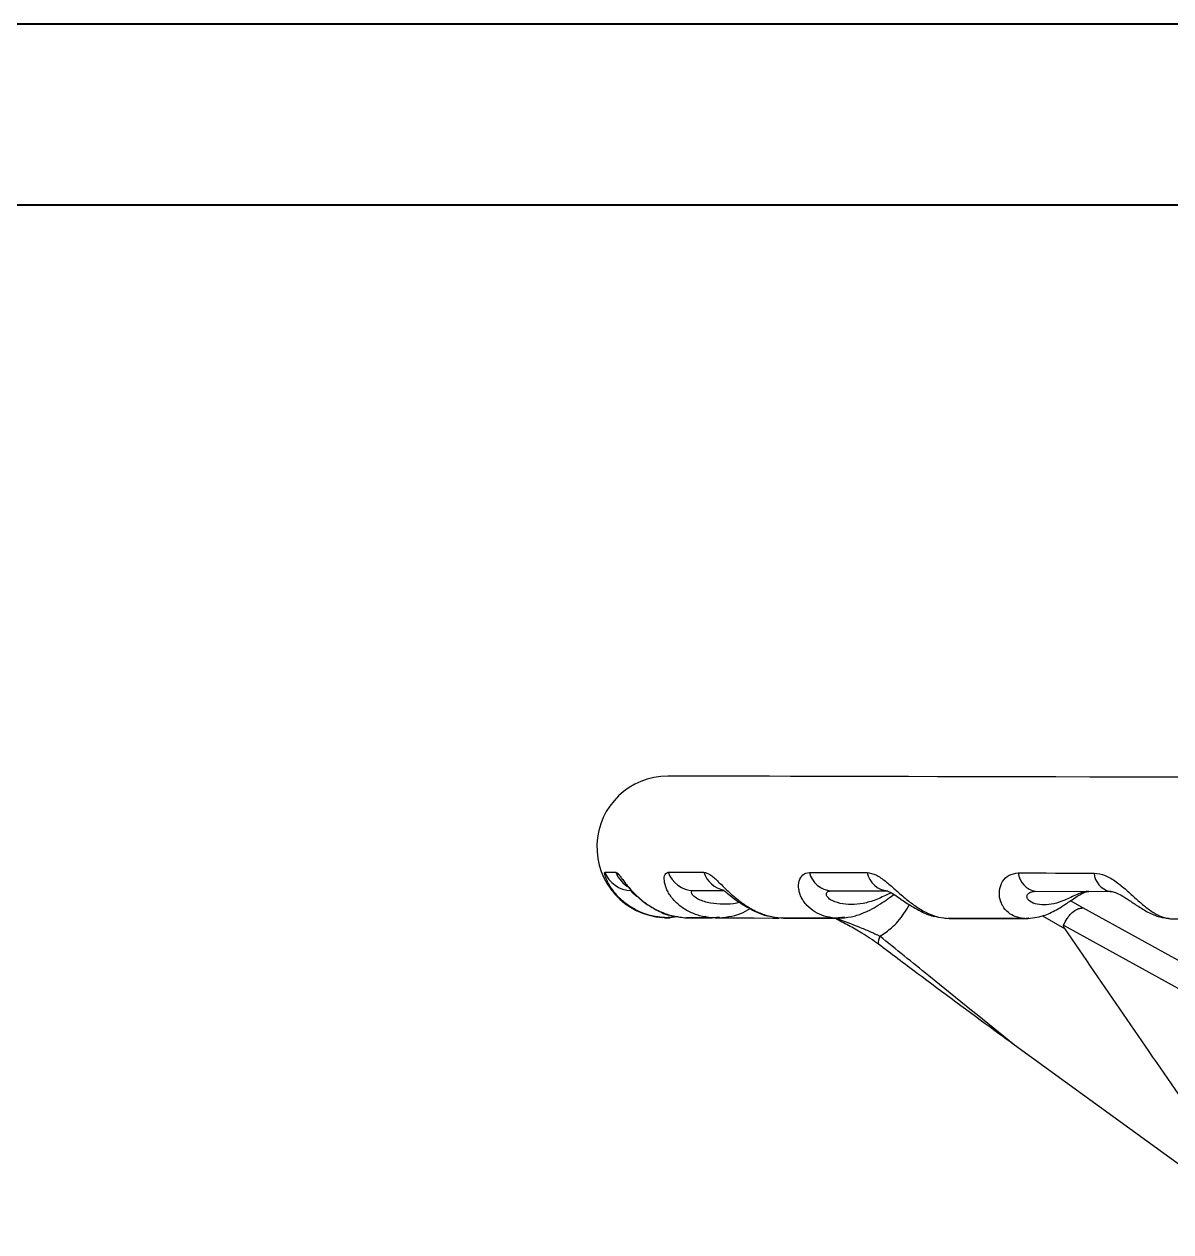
# Model space of a CAD drawing. Header units: millimetres. Extents: x 2371 to 4515, y 843 to 2359.
# Drawn here: x 2812.4 to 2974.1, y 2188.4 to 2358.9 of the extents above; entities that cross this region are included whole.
import ezdxf

# ---------------------------------------------------------------- set-up
doc = ezdxf.new("R2010")
doc.units = ezdxf.units.MM
doc.layers.add('AM_BOR', color=7, linetype='Continuous', lineweight=50)
doc.layers.add('粗实线', color=7, linetype='Continuous', lineweight=40)

# ---------------------------------------------------------------- blocks, each defined once
blk = doc.blocks.new('rA3')
at = {"layer": '粗实线'}
for p, q in [((753.384, 421.26), (333.384, 421.26)), ((748.384, 416.26), (358.384, 416.26))]:
    blk.add_line(p, q, dxfattribs=at)

msp = doc.modelspace()

# ---------------------------------------------------------------- linework, layer by layer
at = {"color": 7, "linetype": 'Continuous', "lineweight": 25}
for p, q in [((2906.774, 2236.618), (2911.019, 2236.609)), ((2926.233, 2236.577), (2934.201, 2236.559)), ((2934.122, 2236.56), (2934.18, 2236.56)), ((2955.048, 2236.515), (2965.53, 2236.492)), ((2965.53, 2236.492), (2966.01, 2236.422)), ((2961.726, 2234.15), (2959.975, 2235.157)), ((2902.488, 2232.788), (2902.535, 2232.787)), ((2902.535, 2232.787), (2902.636, 2232.848)), ((2902.687, 2232.789), (2902.621, 2232.789)), ((2902.737, 2232.775), (2902.636, 2232.848)), ((2902.737, 2232.775), (2902.689, 2232.776)), ((2904.625, 2232.933), (2902.737, 2232.775)), ((2902.969, 2232.777), (2903.265, 2232.8)), ((2903.222, 2232.762), (2904.418, 2232.966)), ((2909.412, 2232.767), (2909.711, 2232.832)), ((2910.493, 2232.84), (2909.619, 2232.755)), ((2909.619, 2232.755), (2909.711, 2232.832)), ((2909.791, 2232.748), (2909.995, 2232.747)), ((2919.633, 2232.726), (2919.954, 2232.726)), ((2926.768, 2232.725), (2927.251, 2232.795)), ((2928.121, 2232.852), (2926.959, 2232.715)), ((2926.959, 2232.715), (2927.251, 2232.795)), ((2942.271, 2232.728), (2942.503, 2232.689)), ((2953.408, 2232.665), (2954.044, 2232.737)), ((2956.036, 2233.053), (2959.168, 2231.252)), ((2982.25, 2222.853), (2961.726, 2234.15)), ((2959.019, 2231.722), (2979.589, 2220.392)), ((2988.4, 2188.446), (2952.111, 2214.777))]:
    msp.add_line(p, q, dxfattribs=at)
at = {"color": 7, "linetype": 'Continuous', "lineweight": 25, "flags": 128}
for points in [[(2976.084, 2252.607), (2969.823, 2252.62), (2963.772, 2252.633), (2957.945, 2252.646), (2952.354, 2252.657), (2947.012, 2252.669), (2941.932, 2252.68), (2937.123, 2252.69), (2932.598, 2252.7), (2928.366, 2252.709), (2924.436, 2252.717), (2920.818, 2252.725), (2917.52, 2252.732), (2914.549, 2252.738), (2911.912, 2252.744), (2909.614, 2252.748), (2907.661, 2252.753), (2906.057, 2252.756), (2904.805, 2252.759), (2903.91, 2252.76), (2903.371, 2252.762), (2903.192, 2252.762)], [(2974.845, 2252.608), (2968.681, 2252.621), (2962.726, 2252.634), (2956.992, 2252.646), (2951.493, 2252.658), (2946.239, 2252.669), (2941.244, 2252.68), (2936.518, 2252.69), (2932.07, 2252.7), (2927.912, 2252.709), (2924.052, 2252.717), (2920.498, 2252.725), (2917.259, 2252.731), (2914.341, 2252.738), (2911.752, 2252.743), (2909.496, 2252.748), (2907.578, 2252.752), (2906.004, 2252.756), (2904.776, 2252.758), (2903.896, 2252.76), (2903.368, 2252.761), (2903.192, 2252.762)], [(2894.272, 2239.222), (2894.406, 2239.221), (2894.557, 2239.221), (2894.725, 2239.221), (2894.91, 2239.22), (2895.113, 2239.22), (2895.332, 2239.219), (2895.569, 2239.219), (2895.823, 2239.218)], [(2903.249, 2239.202), (2903.82, 2239.201), (2904.407, 2239.2), (2905.011, 2239.198), (2905.63, 2239.197), (2906.266, 2239.196), (2906.918, 2239.194), (2907.585, 2239.193), (2908.269, 2239.191)], [(2923.147, 2239.159), (2924.116, 2239.157), (2925.1, 2239.155), (2926.098, 2239.153), (2927.109, 2239.151), (2928.135, 2239.149), (2929.174, 2239.147), (2930.227, 2239.144), (2931.294, 2239.142)], [(2952.61, 2239.096), (2953.912, 2239.094), (2955.225, 2239.091), (2956.549, 2239.088), (2957.883, 2239.085), (2959.229, 2239.082), (2960.585, 2239.079), (2961.952, 2239.076), (2963.328, 2239.073)], [(2903.157, 2232.762), (2903.171, 2232.762), (2903.198, 2232.762), (2903.237, 2232.762), (2903.286, 2232.762), (2903.347, 2232.762), (2903.418, 2232.761), (2903.5, 2232.761)], [(2906.207, 2232.755), (2906.599, 2232.754), (2907.015, 2232.754), (2907.453, 2232.753), (2907.916, 2232.752), (2908.401, 2232.751), (2908.909, 2232.749), (2909.409, 2232.748)], [(2909.912, 2232.748), (2910.869, 2232.746), (2912.992, 2232.741), (2915.364, 2232.736), (2917.98, 2232.731), (2918.893, 2232.729)], [(2919.492, 2232.727), (2920.836, 2232.725), (2923.928, 2232.718), (2926.961, 2232.712)], [(2942.863, 2232.676), (2943.225, 2232.676), (2943.588, 2232.675), (2943.953, 2232.674), (2944.319, 2232.673), (2944.687, 2232.673), (2945.056, 2232.672), (2945.426, 2232.671), (2945.798, 2232.67)], [(2945.798, 2232.67), (2946.758, 2232.668), (2947.728, 2232.666), (2948.706, 2232.664), (2949.693, 2232.662), (2950.689, 2232.66), (2951.694, 2232.658), (2952.707, 2232.655), (2953.729, 2232.653)]]:
    msp.add_lwpolyline(points, dxfattribs=at)
at = {"color": 7, "linetype": 'Continuous', "lineweight": 25}
for centre, radius, start, end in [((2903.17, 2242.762), 10, 89.87751, 266.08698), ((2898.006, 2240.627), 3.99, 200.62584, 269.83577), ((2899.555, 2240.607), 3.982, 200.40704, 242.91419), ((2906.844, 2240.41), 3.793, 198.57422, 268.9394), ((2911.825, 2240.32), 3.731, 197.60616, 258.75408), ((2926.448, 2239.968), 3.399, 193.76926, 266.38233), ((2934.481, 2239.803), 3.255, 191.71062, 265.05504), ((2955.53, 2239.411), 2.936, 186.15778, 260.55338), ((2966.135, 2239.237), 2.811, 183.34508, 257.57607), ((2903.17, 2242.762), 10, 267.23859, 269.87751), ((2903.415, 2323.785), 91.024, 269.83269, 269.88273), ((2934.785, 2229.286), 1.913, 152.36136, 187.28594)]:
    msp.add_arc(centre, radius, start, end, dxfattribs=at)
for points, knots in [([(2902.535, 2232.787), (2901.913, 2232.866), (2900.703, 2233.02), (2898.976, 2233.671), (2897.696, 2234.426), (2896.801, 2235.14), (2896.209, 2235.702), (2895.688, 2236.289), (2895.085, 2237.1), (2894.545, 2238.071), (2894.216, 2239.018), (2894.253, 2239.154), (2894.272, 2239.222)], [0, 0, 0, 0, 0.1281513, 0.2496843, 0.3801441, 0.4411883, 0.4997197, 0.5635694, 0.6245897, 0.7496425, 0.8750065, 1, 1, 1, 1]), ([(2895.823, 2239.218), (2895.942, 2239.153), (2896.121, 2239.055), (2896.529, 2238.528), (2896.891, 2238.046), (2897.325, 2237.483), (2897.818, 2236.889), (2898.384, 2236.273), (2899.196, 2235.487), (2900.133, 2234.745), (2901.173, 2234.1), (2902.279, 2233.541), (2903.753, 2233), (2904.962, 2232.853), (2905.582, 2232.777)], [0, 0, 0, 0, 0.1244726, 0.1859089, 0.2498878, 0.3111053, 0.3751889, 0.4362181, 0.5000981, 0.6195311, 0.6833816, 0.7502528, 0.8718565, 1, 1, 1, 1]), ([(2909.412, 2232.767), (2908.822, 2232.841), (2907.67, 2232.985), (2906.072, 2233.627), (2904.926, 2234.38), (2904.165, 2235.095), (2903.682, 2235.657), (2903.286, 2236.247), (2902.875, 2237.063), (2902.62, 2238.041), (2902.714, 2238.997), (2903.071, 2239.134), (2903.249, 2239.202)], [0, 0, 0, 0, 0.1280635, 0.2496605, 0.3801541, 0.4411983, 0.4997165, 0.5635714, 0.6245804, 0.7496419, 0.8750131, 1, 1, 1, 1]), ([(2908.269, 2239.191), (2908.542, 2239.125), (2908.95, 2239.026), (2909.619, 2238.493), (2910.152, 2238.006), (2910.732, 2237.438), (2911.341, 2236.839), (2911.998, 2236.219), (2912.896, 2235.43), (2913.876, 2234.686), (2914.922, 2234.042), (2916.012, 2233.486), (2917.43, 2232.952), (2918.559, 2232.814), (2919.138, 2232.743)], [0, 0, 0, 0, 0.12447781, 0.18589566, 0.24987596, 0.31109782, 0.37520407, 0.4362225, 0.50010716, 0.61952435, 0.68338488, 0.75027631, 0.87194143, 1, 1, 1, 1]), ([(2926.768, 2232.725), (2926.248, 2232.794), (2925.235, 2232.929), (2923.875, 2233.564), (2922.945, 2234.314), (2922.37, 2235.029), (2922.032, 2235.593), (2921.788, 2236.184), (2921.6, 2237.004), (2921.649, 2237.989), (2922.165, 2238.953), (2922.82, 2239.091), (2923.147, 2239.159)], [0, 0, 0, 0, 0.12798414, 0.24964221, 0.38016298, 0.44120626, 0.49971221, 0.56357312, 0.62457328, 0.74964181, 0.87501882, 1, 1, 1, 1]), ([(2931.294, 2239.142), (2931.703, 2239.075), (2932.315, 2238.974), (2933.2, 2238.436), (2933.867, 2237.945), (2934.553, 2237.373), (2935.235, 2236.77), (2935.936, 2236.148), (2936.855, 2235.356), (2937.808, 2234.611), (2938.785, 2233.968), (2939.779, 2233.414), (2941.04, 2232.886), (2942.007, 2232.756), (2942.503, 2232.689)], [0, 0, 0, 0, 0.124482, 0.1858845, 0.2498661, 0.3110911, 0.3752157, 0.4362261, 0.5001158, 0.6195186, 0.6833865, 0.7502937, 0.8720137, 1, 1, 1, 1]), ([(2953.408, 2232.665), (2952.996, 2232.73), (2952.192, 2232.858), (2951.17, 2233.485), (2950.521, 2234.233), (2950.175, 2234.948), (2950.006, 2235.513), (2949.935, 2236.105), (2949.984, 2236.928), (2950.339, 2237.918), (2951.245, 2238.889), (2952.156, 2239.027), (2952.61, 2239.096)], [0, 0, 0, 0, 0.1279194, 0.2496295, 0.3801702, 0.4412122, 0.4997079, 0.5635745, 0.6245684, 0.7496421, 0.8750234, 1, 1, 1, 1]), ([(2963.328, 2239.073), (2963.847, 2239.002), (2964.887, 2238.86), (2966.444, 2237.885), (2967.887, 2236.686), (2969.227, 2235.451), (2970.521, 2234.322), (2971.752, 2233.433), (2972.966, 2232.807), (2973.702, 2232.683), (2974.079, 2232.619)], [0, 0, 0, 0, 0.12462724, 0.24971044, 0.37492504, 0.49974572, 0.61927373, 0.75001975, 0.87192117, 1, 1, 1, 1]), ([(2897.738, 2236.999), (2897.735, 2236.999), (2897.7, 2237), (2897.772, 2236.901), (2897.953, 2236.678), (2898.276, 2236.334), (2898.888, 2235.735), (2899.921, 2234.844), (2901.597, 2233.84), (2902.939, 2233.181), (2903.715, 2233.081), (2903.727, 2233.08)], [0, 0, 0, 0, 0.0081114, 0.0768965, 0.1482933, 0.2252732, 0.308902, 0.5022082, 0.7321601, 0.9958891, 1, 1, 1, 1]), ([(2898.998, 2235.693), (2898.937, 2235.723), (2898.624, 2235.876), (2898.236, 2236.211), (2897.952, 2236.566), (2897.98, 2236.613), (2897.994, 2236.637)], [0, 0, 0, 0, 0.0737246, 0.3731715, 0.686422, 1, 1, 1, 1]), ([(2913.299, 2234.938), (2913.173, 2234.902), (2912.419, 2234.686), (2911.017, 2234.645), (2909.181, 2234.781), (2907.752, 2235.216), (2906.889, 2235.747), (2906.512, 2236.19), (2906.479, 2236.548), (2906.675, 2236.595), (2906.774, 2236.618)], [0, 0, 0, 0, 0.0384572, 0.2309424, 0.4234302, 0.6153121, 0.715823, 0.807692, 0.9037958, 1, 1, 1, 1]), ([(2910.995, 2236.694), (2910.992, 2236.692), (2910.983, 2236.686), (2911.186, 2236.535), (2911.632, 2236.183), (2912.329, 2235.629), (2913.6, 2234.688), (2915.207, 2233.766), (2916.714, 2233.104), (2917.458, 2233.016), (2917.565, 2233.003)], [0, 0, 0, 0, 0.0566036, 0.1417938, 0.2232337, 0.3716522, 0.4790812, 0.7518494, 0.9644763, 1, 1, 1, 1]), ([(2934.694, 2236.296), (2934.559, 2236.241), (2934.181, 2236.086), (2933.432, 2235.688), (2932.234, 2235.164), (2930.743, 2234.737), (2929.044, 2234.586), (2927.445, 2234.747), (2926.263, 2235.175), (2925.649, 2235.707), (2925.496, 2236.149), (2925.705, 2236.507), (2926.057, 2236.553), (2926.233, 2236.577)], [0, 0, 0, 0, 0.03766201, 0.10619711, 0.17487785, 0.31226406, 0.44993761, 0.58761295, 0.72485502, 0.79674458, 0.86245319, 0.93119068, 1, 1, 1, 1]), ([(2927.196, 2232.71), (2927.818, 2232.748), (2928.99, 2232.819), (2930.603, 2233.336), (2931.969, 2233.977), (2933.159, 2234.696), (2934.219, 2235.443), (2934.808, 2235.864), (2935.084, 2236.061)], [0, 0, 0, 0, 0.2160598, 0.4068002, 0.5722695, 0.7235056, 0.870023, 1, 1, 1, 1]), ([(2933.767, 2236.599), (2933.815, 2236.612), (2933.907, 2236.636), (2934.214, 2236.546), (2934.618, 2236.348), (2935.222, 2235.983), (2935.971, 2235.469), (2937.215, 2234.61), (2938.725, 2233.719), (2940.264, 2233.029), (2941.089, 2232.934), (2941.325, 2232.906)], [0, 0, 0, 0, 0.0795455, 0.1530718, 0.2224941, 0.2889953, 0.4105927, 0.4994512, 0.7335913, 0.9237047, 1, 1, 1, 1]), ([(2953.7, 2232.653), (2954.529, 2232.736), (2955.987, 2232.882), (2957.737, 2233.729), (2959.12, 2234.567), (2960.182, 2235.302), (2961.133, 2235.921), (2961.787, 2236.28), (2962.281, 2236.471), (2962.473, 2236.489), (2962.572, 2236.499)], [0, 0, 0, 0, 0.2415564, 0.4249346, 0.5252436, 0.6744027, 0.7537852, 0.8323048, 0.9129608, 1, 1, 1, 1]), ([(2962.59, 2236.499), (2962.326, 2236.476), (2961.8, 2236.43), (2960.923, 2236.078), (2960.03, 2235.637), (2958.897, 2235.104), (2957.618, 2234.68), (2956.231, 2234.528), (2954.981, 2234.689), (2954.126, 2235.116), (2953.804, 2235.647), (2953.884, 2236.088), (2954.322, 2236.445), (2954.806, 2236.492), (2955.048, 2236.515)], [0, 0, 0, 0, 0.0625989, 0.1249044, 0.1872263, 0.2496806, 0.3746119, 0.4998044, 0.6249986, 0.7497987, 0.815171, 0.8749227, 0.9374287, 1, 1, 1, 1]), ([(2965.201, 2236.532), (2965.362, 2236.534), (2965.692, 2236.539), (2966.344, 2236.349), (2967.19, 2235.94), (2968.256, 2235.261), (2969.52, 2234.387), (2970.982, 2233.499), (2972.517, 2232.808), (2973.529, 2232.709), (2973.998, 2232.663)], [0, 0, 0, 0, 0.0763522, 0.1570102, 0.2470379, 0.356597, 0.4925526, 0.6555134, 0.8402738, 1, 1, 1, 1]), ([(2933.09, 2230.173), (2933.393, 2230.359), (2933.961, 2230.707), (2934.813, 2231.404), (2936.017, 2232.552), (2936.757, 2233.788), (2937.263, 2234.631)], [0, 0, 0, 0, 0.18369133, 0.34422859, 0.55221589, 1, 1, 1, 1]), ([(2905.582, 2232.777), (2906.127, 2232.775), (2907.218, 2232.772), (2908.68, 2232.769), (2909.412, 2232.767)], [0, 0, 0, 0, 0.4994057, 1, 1, 1, 1]), ([(2909.619, 2232.755), (2908.89, 2232.757), (2907.429, 2232.761), (2906.338, 2232.764), (2905.792, 2232.765)], [0, 0, 0, 0, 0.4994071, 1, 1, 1, 1]), ([(2909.979, 2232.747), (2911.182, 2232.836), (2912.892, 2232.963), (2914.348, 2233.821), (2914.78, 2234.076)], [0, 0, 0, 0, 0.7035476, 1, 1, 1, 1]), ([(2919.138, 2232.743), (2920.324, 2232.74), (2922.701, 2232.734), (2925.411, 2232.728), (2926.768, 2232.725)], [0, 0, 0, 0, 0.4994067, 1, 1, 1, 1]), ([(2926.959, 2232.715), (2925.607, 2232.718), (2923.024, 2232.724), (2920.758, 2232.729), (2919.678, 2232.732)], [0, 0, 0, 0, 0.523527, 1, 1, 1, 1]), ([(2926.971, 2232.714), (2928.041, 2232.301), (2929.66, 2231.676), (2931.442, 2230.95), (2932.29, 2230.567), (2932.696, 2230.372), (2932.909, 2230.266), (2933.017, 2230.212), (2933.071, 2230.184), (2933.085, 2230.176), (2933.089, 2230.174), (2933.09, 2230.173), (2933.09, 2230.173), (2933.09, 2230.173)], [0, 0, 0, 0, 0.4919756, 0.7448976, 0.8717536, 0.9356326, 0.967738, 0.991593, 0.9977244, 0.9993421, 0.9997898, 0.9999241, 1, 1, 1, 1]), ([(2942.503, 2232.689), (2944.25, 2232.685), (2947.748, 2232.677), (2951.52, 2232.669), (2953.408, 2232.665)], [0, 0, 0, 0, 0.4994076, 1, 1, 1, 1]), ([(2953.566, 2232.656), (2951.686, 2232.66), (2947.921, 2232.668), (2944.43, 2232.676), (2942.682, 2232.68)], [0, 0, 0, 0, 0.4994087, 1, 1, 1, 1]), ([(2953.566, 2232.656), (2953.72, 2232.666), (2953.903, 2232.678), (2954.024, 2232.729), (2954.044, 2232.737)], [0, 0, 0, 0, 0.8392278, 1, 1, 1, 1]), ([(2959.019, 2231.722), (2959.172, 2232.043), (2959.407, 2232.538), (2959.854, 2233.116), (2960.347, 2233.625), (2960.932, 2234.016), (2961.404, 2234.144), (2961.636, 2234.155), (2961.703, 2234.152), (2961.726, 2234.15)], [0, 0, 0, 0, 0.23899542, 0.36783236, 0.49967813, 0.74897246, 0.92468056, 0.97394084, 1, 1, 1, 1]), ([(2973.886, 2232.644), (2973.793, 2232.649), (2973.661, 2232.657), (2973.519, 2232.687), (2973.477, 2232.696)], [0, 0, 0, 0, 0.7059466, 1, 1, 1, 1]), ([(2932.888, 2229.043), (2932.136, 2229.567), (2930.851, 2230.463), (2928.715, 2231.672), (2927.436, 2232.33), (2926.818, 2232.648)], [0, 0, 0, 0, 0.4211571, 0.7205143, 1, 1, 1, 1]), ([(2959.168, 2231.252), (2959.138, 2231.297), (2959.077, 2231.391), (2959.019, 2231.521), (2959.002, 2231.629), (2959.006, 2231.686), (2959.016, 2231.714), (2959.019, 2231.722)], [0, 0, 0, 0, 0.33257121, 0.68796459, 0.83138137, 0.94978396, 1, 1, 1, 1]), ([(2959.168, 2231.252), (2964.682, 2223.189), (2974.398, 2208.984), (2984.173, 2194.846), (2988.4, 2188.732)], [0, 0, 0, 0, 0.5675786, 1, 1, 1, 1]), ([(2974.079, 2232.619), (2977.694, 2232.611), (2984.961, 2232.595), (2996.582, 2232.57), (3008.699, 2232.544), (3017.118, 2232.526), (3021.349, 2232.517)], [0, 0, 0, 0, 0.2462727, 0.4950304, 0.7462729, 1, 1, 1, 1]), ([(2952.111, 2214.777), (2948.068, 2218.047), (2941.727, 2223.176), (2935.388, 2228.311), (2933.09, 2230.173)], [0, 0, 0, 0, 0.6374709, 1, 1, 1, 1]), ([(2952.111, 2214.777), (2951.186, 2215.453), (2946.563, 2218.835), (2940.113, 2223.594), (2934.71, 2227.669), (2932.888, 2229.043)], [0, 0, 0, 0, 0.14213623, 0.71070448, 1, 1, 1, 1])]:
    msp.add_open_spline(points, degree=3, knots=knots, dxfattribs=at)

# ---------------------------------------------------------------- block references
at = {"layer": 'AM_BOR', "xscale": 5.104687500000001, "yscale": 5.104687500000001, "zscale": 5.104687500000001}
msp.add_blockref('rA3', (668.861, 208.477), dxfattribs=at)

doc.saveas('drawing.dxf')
